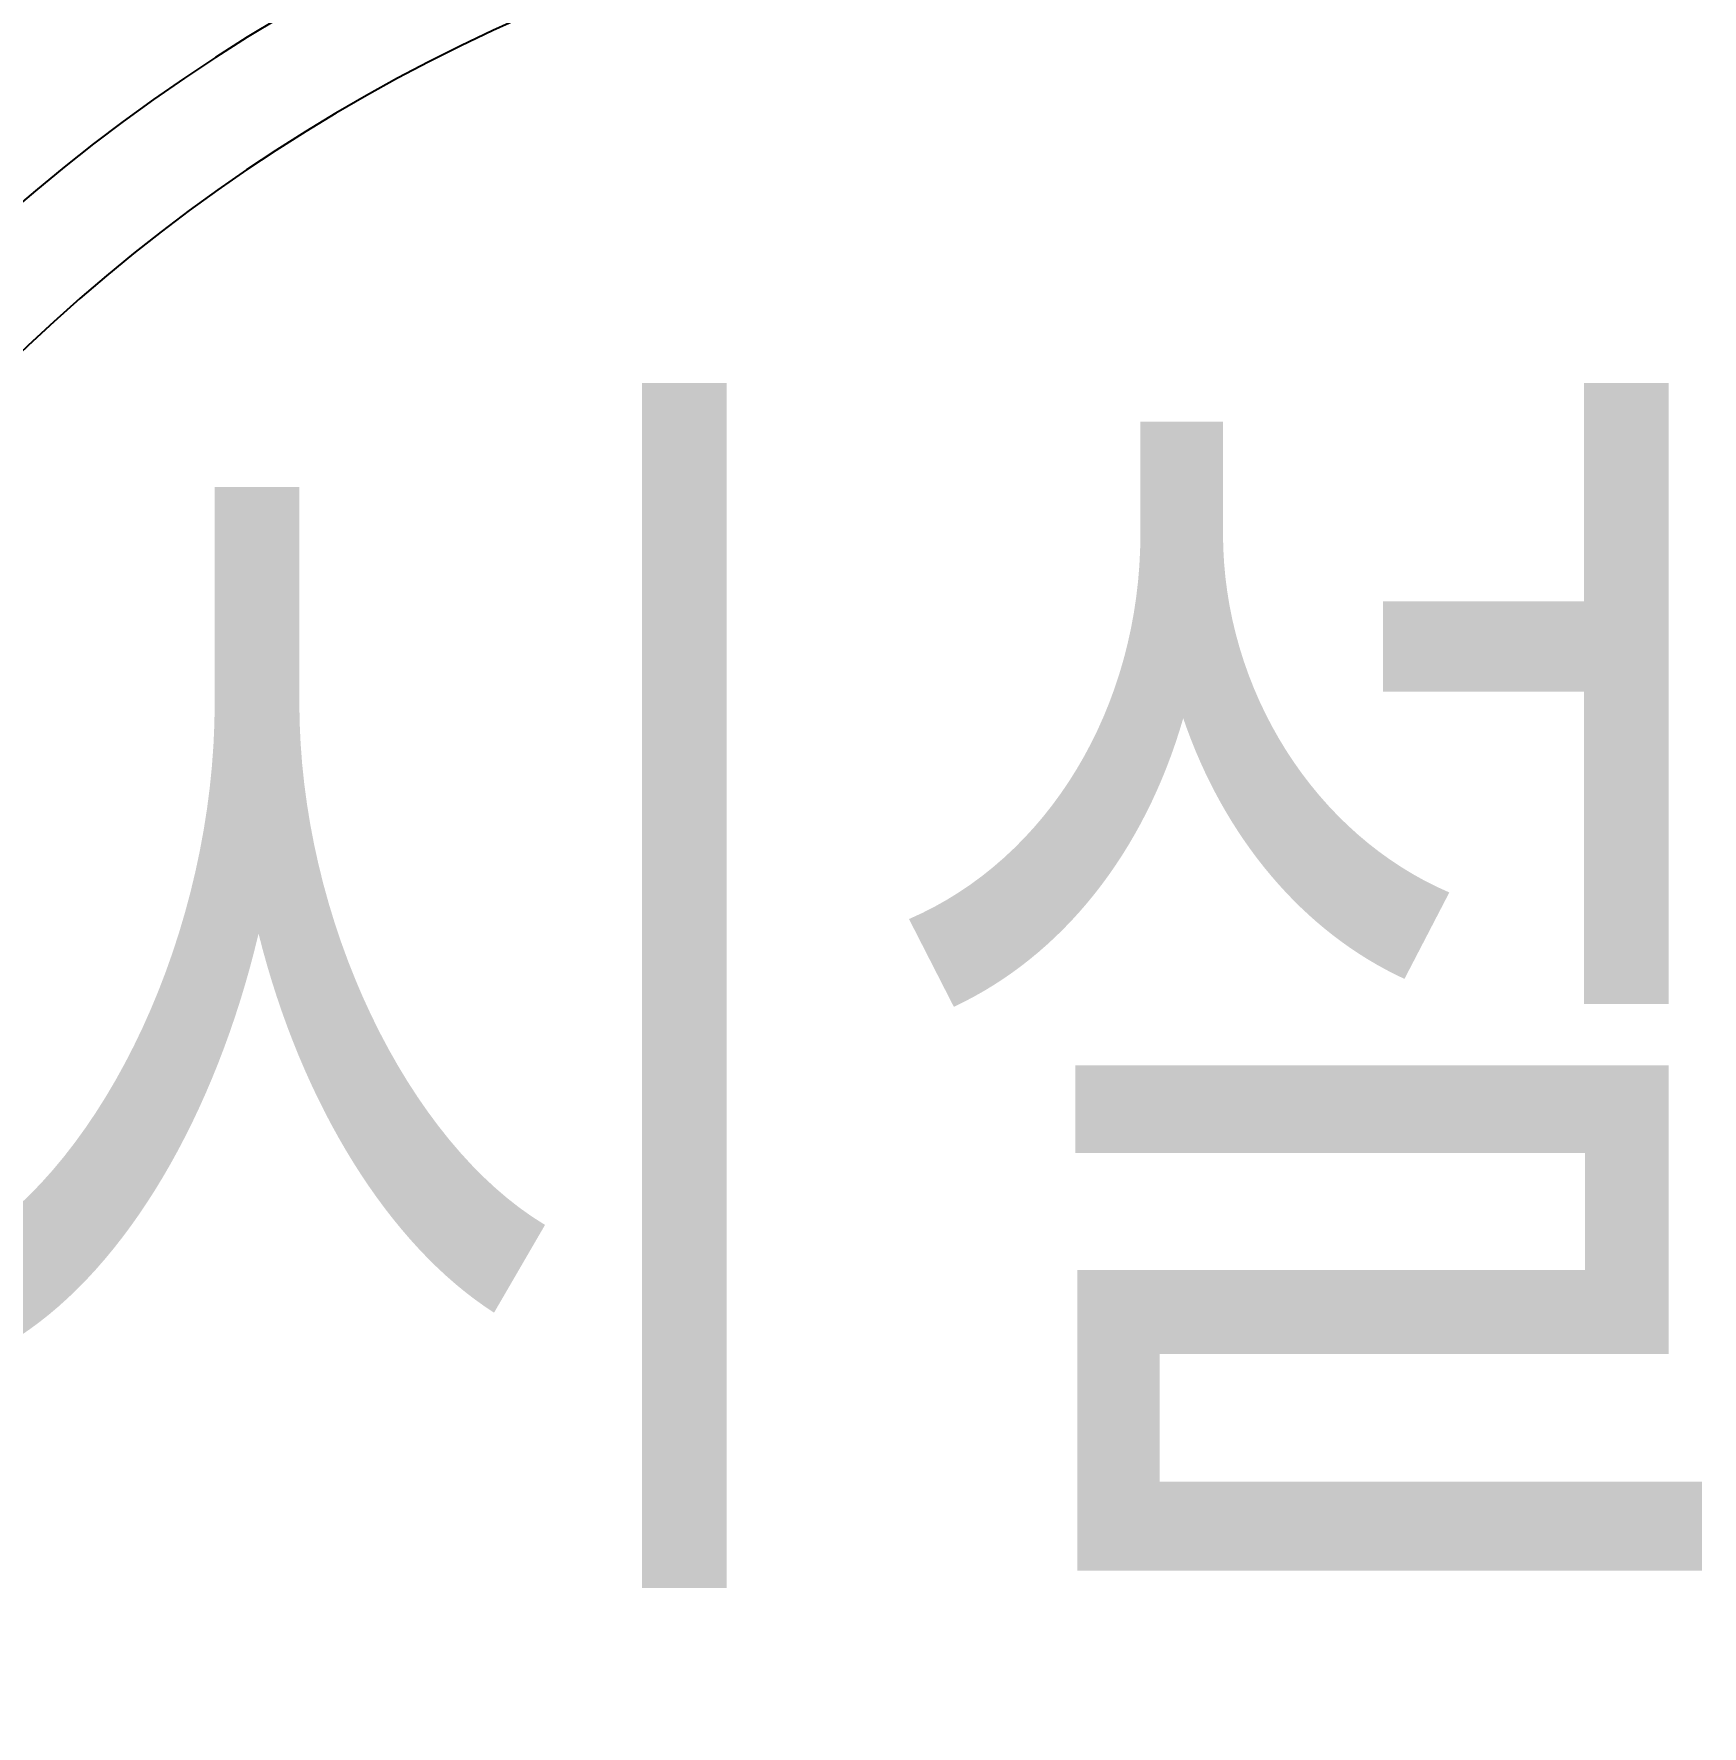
# Model space of a CAD drawing. Header units: millimetres. Extents: x 1145859089 to 1147511753, y -1047484727 to -1047247487.
# Drawn here: x 1146331622 to 1146333880, y -1047432775 to -1047430484 of the extents above; entities that cross this region are included whole.
import ezdxf
from ezdxf.xclip import XClip

# ---------------------------------------------------------------- set-up
doc = ezdxf.new("R2010")
doc.units = ezdxf.units.MM
doc.header["$LTSCALE"] = 100
doc.header["$MEASUREMENT"] = 0
doc.header["$XCLIPFRAME"] = 2
doc.linetypes.add('CENTERX2', pattern=[4, 2.5, -0.5, 0.5, -0.5])
doc.layers.get('0').update_dxf_attribs({"linetype": 'CONTINUOUS'})
for name, color, linetype in [('L-지중매입', 3, 'CENTERX2'), ('XREF', 135, 'CONTINUOUS'), ('단지배치도$0$S240910', 33, 'CONTINUOUS'), ('단지배치도$0$W240910', 135, 'CONTINUOUS')]:
    doc.layers.add(name, color=color, linetype=linetype)
doc.styles.add('단지배치도$0$WS1', font='romans.shx', dxfattribs={"width": 0.8, "bigfont": 'whgtxt.shx'})

# ---------------------------------------------------------------- blocks, each defined once
blk = doc.blocks.new('단지배치도$0$zw$9902')
at = {"layer": '단지배치도$0$W240910'}
for radius in [2500, 2350]:
    blk.add_arc((64555.9, -61243.4), radius, 101.6685, 176.7121, dxfattribs=at)
at = {"layer": '단지배치도$0$S240910', "style": '단지배치도$0$WS1', "width": 0.8}
blk.add_text('주민운동시설', height=1500, dxfattribs=at).set_placement((57717.3, -61220))
blk = doc.blocks.new('단지배치도')
blk.add_blockref('단지배치도$0$zw$9902', (141034.2, 142437.2))

msp = doc.modelspace()

# ---------------------------------------------------------------- linework, layer by layer
at = {"layer": 'L-지중매입', "ltscale": 2}
msp.add_arc((1146292364.149594, -1047402174.186541, 0), 45716.750817, 303.4822833292, 333.0437788935, dxfattribs=at)

# ---------------------------------------------------------------- block references
at = {"layer": 'XREF'}
ref = msp.add_blockref('단지배치도', (1146127639.433662, -1047513806.462535), dxfattribs=at)
XClip(ref).set_block_clipping_path([(72982.4064819524, 34919.7593965302), (360382.4067475507, 255319.7593436702)])

doc.saveas('drawing.dxf')
